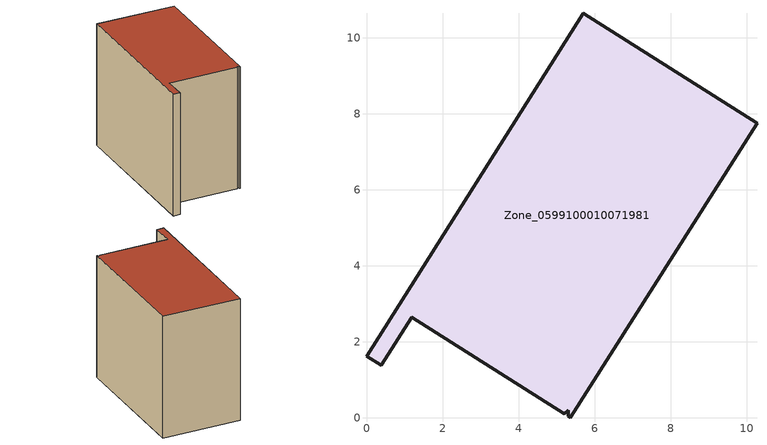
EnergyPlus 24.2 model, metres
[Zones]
Zone_0599100010071981
 floor ground (C_G): 5.71,10.64 10.27,7.75 5.37,0 5.3,0.04 5.3,0.19 5.2,0.11 1.19,2.64 0.39,1.38 0,1.62 z1.63
 wall outside (C_F): 10.27,7.75 5.71,10.64 0,1.62 0.39,1.38 1.19,2.64 5.2,0.11 5.3,0.19 5.3,0.04 5.37,0 10.27,7.75 z1.63:10.15
 roof outside (C_R): 5.3,0.04 5.37,0 10.27,7.75 5.71,10.64 0,1.62 0.39,1.38 1.19,2.64 5.2,0.11 5.3,0.19 z10.15
[BUILDING]
Pand.0599100010071981: North Axis=0; Terrain=City; Loads Convergence Tolerance Value=0.04; Temperature Convergence Tolerance Value=0.4; Solar Distribution=FullExterior; Maximum Number of Warmup Days=25; Minimum Number of Warmup Days=1
[Site:Location]
Rotterdam.The.Hague.AP_ZH_NLD Design_Conditions: Latitude=51.96; Longitude=4.45; Time Zone=1; Elevation=-4.5
[SITE:GROUNDTEMPERATURE:BUILDINGSURFACE]
18, 18, 18, 18, 18, 18, 18, 18, 18, 18, 18, 18
[MATERIAL] Thermal Absorptance=0.9; Solar Absorptance=0.7; Visible Absorptance=0.7
Name | Roughness | Thickness | Conductivity | Density | Specific Heat
G.TI.2006-2014 | MediumSmooth | 0.15 | 0.06 | 540 | 1210
F.TI.2006-2014 | Rough | 0.3 | 0.12 | 1920 | 840
R.TI.2006-2014 | MediumRough | 0.2 | 0.08 | 1500 | 1000
[CONSTRUCTION]
C_G: G.TI.2006-2014
C_F: F.TI.2006-2014
C_R: R.TI.2006-2014
[ZONE]
Zone_0599100010071981: Type=1; Multiplier=1; Ceiling Height=Autocalculate; Volume=Autocalculate; Floor Area=autocalculate; Part of Total Floor Area=Yes
[ZONEINFILTRATION:DESIGNFLOWRATE]
Infil_Zone_0599100010071981: Zone or ZoneList or Space or SpaceList=Zone_0599100010071981; Schedule=AlwaysOn; Design Flow Rate Calculation Method=Flow/Area; Flow Rate per Floor Area=0.0015; Constant Term Coefficient=1; Temperature Term Coefficient=0; Velocity Term Coefficient=0; Velocity Squared Term Coefficient=0
[HVACTEMPLATE:ZONE:IDEALLOADSAIRSYSTEM]
Zone_0599100010071981: Maximum Heating Supply Air Temperature=50; Minimum Cooling Supply Air Temperature=13; Maximum Heating Supply Air Humidity Ratio=0.0156; Minimum Cooling Supply Air Humidity Ratio=0.0077; Heating Limit=NoLimit; Cooling Limit=NoLimit; Dehumidification Control Type=ConstantSensibleHeatRatio; Cooling Sensible Heat Ratio=0.7; Dehumidification Setpoint=60; Humidification Control Type=None; Humidification Setpoint=30; Outdoor Air Method=None; Outdoor Air Flow Rate per Person=0.00944; Outdoor Air Flow Rate per Zone Floor Area=0; Outdoor Air Flow Rate per Zone=0; Demand Controlled Ventilation Type=None; Outdoor Air Economizer Type=NoEconomizer; Heat Recovery Type=None; Sensible Heat Recovery Effectiveness=0.7; Latent Heat Recovery Effectiveness=0.65
[ZONECONTROL:THERMOSTAT]
ThermostatControl_Zone_0599100010071981: Zone or ZoneList=Zone_0599100010071981; Control Type Schedule=DualSetpointControlType; Control 1=Thermostat_Zone_0599100010071981; Temperature Difference Between Cutout And Setpoint=0
[THERMOSTATSETPOINT:DUALSETPOINT]
Thermostat_Zone_0599100010071981: Heating Setpoint Temperature Schedule=HeatingSetpoint_Zone_0599100010071981; Cooling Setpoint Temperature Schedule=CoolingSetpoint_Zone_0599100010071981
[SCHEDULE:COMPACT]
HeatingSetpoint_Zone_0599100010071981: Through: 12/31, For: AllDays, Until: 24:00, 21
CoolingSetpoint_Zone_0599100010071981: Through: 12/31, For: AllDays, Until: 24:00, 24
DualSetpointControlType: Through: 12/31, For: AllDays, Until: 24:00, 4
AlwaysOn: Through: 12/31, For: AllDays, Until: 24:00, 1
